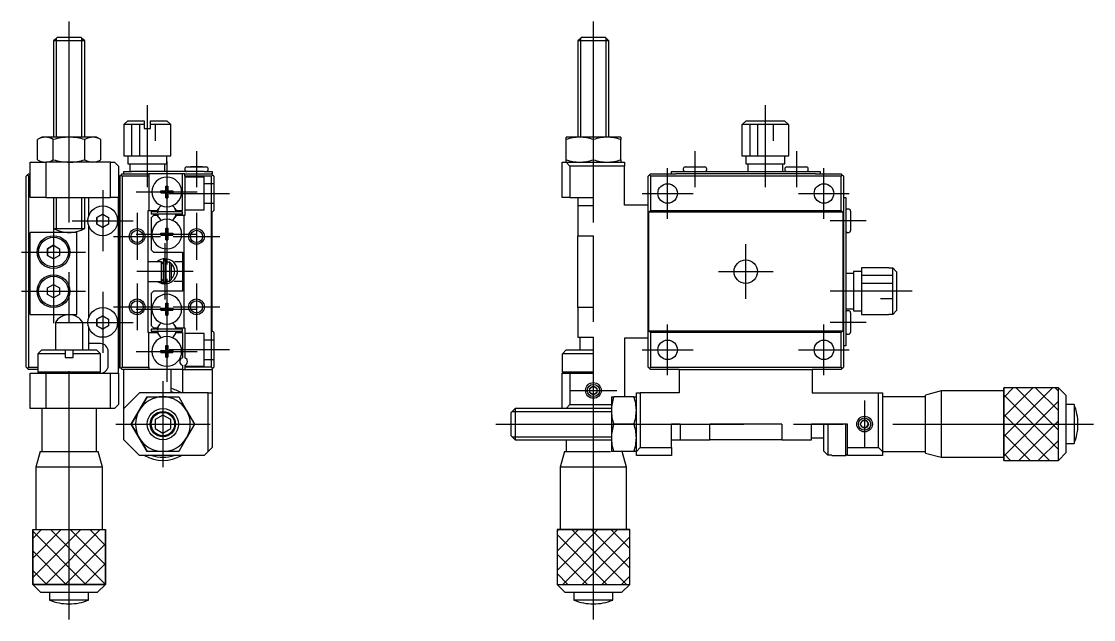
# Model space of a CAD drawing. Extents: x -134 to 192, y -83 to 116.
# Drawn here: x 55.3 to 192.5, y -25 to 51.5 of the extents above; entities that cross this region are included whole.
import ezdxf

# ---------------------------------------------------------------- set-up
doc = ezdxf.new("R2010")
doc.units = 0
doc.linetypes.add('CENTER', pattern=[50.8, 31.75, -6.35, 6.35, -6.35])
doc.linetypes.add('DASHED', pattern=[19.05, 12.7, -6.35])
doc.layers.get('0').update_dxf_attribs({"linetype": 'CONTINUOUS'})
doc.layers.add('CENTER', color=1, linetype='CONTINUOUS')

msp = doc.modelspace()

# ---------------------------------------------------------------- linework, layer by layer
at = {"color": 7, "linetype": 'CONTINUOUS'}
for p, q in [((59.923068, 49.5), (59.673068, 49.25)), ((59.923068, 49.5), (62.923068, 49.5)), ((63.173068, 49.25), (62.923068, 49.5)), ((127, 49.5), (126.75, 49.25)), ((127, 49.5), (130, 49.5)), ((127, 49.5), (128.5, 49.5)), ((130.25, 49.25), (130, 49.5)), ((59.673068, 49.25), (59.423068, 49)), ((59.423068, 49), (59.423068, 36.7)), ((63.423068, 49), (59.423068, 49)), ((63.423068, 49), (63.173068, 49.25)), ((63.423068, 36.7), (63.423068, 49)), ((126.75, 49.25), (126.5, 49)), ((126.5, 49), (126.5, 36.7)), ((130.5, 49), (126.5, 49)), ((130.5, 49), (130.25, 49.25)), ((130.5, 36.7), (130.5, 49)), ((68.923068, 38.8), (68.423068, 38.3)), ((68.923068, 38.8), (71.023068, 38.8)), ((71.023068, 38.8), (71.023068, 38.3)), ((71.823068, 38.8), (73.923068, 38.8)), ((71.823068, 38.3), (71.823068, 38.8)), ((74.423068, 38.3), (73.923068, 38.8)), ((147.526787, 38.3), (148.032208, 38.8)), ((148.032208, 38.8), (152.967793, 38.8)), ((152.967793, 38.8), (153.473214, 38.3)), ((71.023068, 38.3), (68.423068, 38.3)), ((68.423068, 38.3), (68.423068, 34.3)), ((69.423068, 38.3), (69.423068, 34.3)), ((70.423068, 38.3), (70.423068, 34.3)), ((71.023068, 38.3), (71.023068, 37.8)), ((71.023068, 37.8), (71.823068, 37.8)), ((71.423068, 37.8), (71.423068, 35.25)), ((74.423068, 38.3), (71.823068, 38.3)), ((71.823068, 37.8), (71.823068, 38.3)), ((72.423068, 38.3), (72.423068, 36.25)), ((74.423068, 34.3), (74.423068, 38.3)), ((147.5, 37.8), (147.5, 34.3)), ((147.5, 37.8), (147.526787, 37.8)), ((153.473214, 38.3), (147.526787, 38.3)), ((147.526787, 37.8), (147.526787, 38.3)), ((148.5, 38.3), (148.5, 34.3)), ((149.5, 38.3), (149.5, 34.3)), ((150.5, 38.25), (150.5, 35.25)), ((151.5, 38.3), (151.5, 36.25)), ((153.473214, 38.3), (153.473214, 37.8)), ((153.473214, 37.8), (153.5, 37.8)), ((153.5, 34.3), (153.5, 37.8)), ((57.923068, 36.7), (57.381616, 36.387393)), ((57.381616, 33.812607), (57.381616, 36.387393)), ((58.391979, 36.7), (57.923068, 36.7)), ((61.423068, 36.7), (58.391979, 36.7)), ((59.402342, 33.812607), (59.402342, 36.387393)), ((64.454157, 36.7), (61.423068, 36.7)), ((63.443794, 33.812607), (63.443794, 36.387393)), ((64.923068, 36.7), (64.454157, 36.7)), ((65.46452, 36.387393), (64.923068, 36.7)), ((65.46452, 33.812607), (65.46452, 36.387393)), ((126.75, 36.7), (125, 36.7)), ((125, 36.387393), (125, 36.7)), ((126.5, 36.7), (125, 36.7)), ((125, 33.812607), (125, 36.387393)), ((130.25, 36.7), (126.75, 36.7)), ((128.5, 33.812607), (128.5, 36.387393)), ((132, 36.7), (130.25, 36.7)), ((132, 36.7), (130.5, 36.7)), ((132, 36.7), (132, 36.387393)), ((132, 33.812607), (132, 36.387393)), ((68.423068, 34.3), (71.423068, 34.3)), ((68.923068, 34.3), (68.923068, 33.3)), ((71.423068, 34.3), (74.423068, 34.3)), ((73.923068, 33.3), (73.923068, 34.3)), ((147.5, 34.3), (153.5, 34.3)), ((148, 34.3), (148, 33.3)), ((153, 33.3), (153, 34.3)), ((56.423068, 29), (56.423068, 33.5)), ((56.423068, 33.5), (58.423068, 33.5)), ((57.381616, 33.812607), (57.923068, 33.5)), ((58.391979, 33.5), (58.443414, 33.500873)), ((58.423068, 33.5), (58.423068, 29)), ((66.723068, 33.5), (58.423068, 33.5)), ((64.923068, 33.5), (65.46452, 33.812607)), ((66.723068, 29), (66.723068, 33.5)), ((66.723068, 33.5), (67.223068, 33.5)), ((67.723068, 33), (67.223068, 33.5)), ((67.723068, 33), (67.723068, 29)), ((68.923068, 33.3), (71.423068, 33.3)), ((69.173068, 33.3), (69.173068, 32.3)), ((71.423068, 33.3), (73.923068, 33.3)), ((73.673068, 32.3), (73.673068, 33.3)), ((124.5, 29), (124.5, 33.5)), ((124.5, 33.5), (125, 33.5)), ((125, 33.5), (125, 33.812607)), ((125, 33.5), (132.5, 33.5)), ((125.5, 33), (125, 33.5)), ((125.5, 33), (125.5, 29)), ((132.5, 33), (125.5, 33)), ((132, 33.812607), (132, 33.5)), ((132.5, 33.5), (132.5, 33)), ((132.5, 28), (132.5, 33)), ((148, 33.3), (153, 33.3)), ((148.25, 33.3), (148.25, 32.3)), ((152.75, 32.3), (152.75, 33.3)), ((55.923068, 31.7), (56.073068, 31.85)), ((55.923068, 7.3), (55.923068, 31.7)), ((56.073068, 31.85), (56.223068, 32)), ((56.223068, 31.7), (56.073068, 31.85)), ((56.223068, 32), (56.423068, 32)), ((56.223068, 31.7), (56.223068, 7.3)), ((56.423068, 31.7), (56.223068, 31.7)), ((67.723068, 31.9), (67.773068, 31.85)), ((67.773068, 31.85), (67.723068, 31.8)), ((67.773068, 31.85), (67.923068, 31.7)), ((67.923068, 31.7), (68.073068, 31.85)), ((67.923068, 7.3), (67.923068, 31.7)), ((67.923068, 31.7), (67.923068, 7.3)), ((68.073068, 31.85), (68.223068, 32)), ((68.223068, 31.7), (68.073068, 31.85)), ((68.223068, 32), (71.623068, 32)), ((68.223068, 31.7), (68.223068, 7.3)), ((71.623068, 31.7), (68.223068, 31.7)), ((68.423068, 32.3), (69.423068, 32.3)), ((68.423068, 32), (68.423068, 32.3)), ((76.923068, 32.3), (69.423068, 32.3)), ((75.923068, 32), (71.623068, 32)), ((71.623068, 32), (71.623068, 31.7)), ((71.623068, 31.7), (71.623068, 27.3)), ((75.923068, 27.3), (75.923068, 32)), ((76.223068, 32), (75.923068, 32)), ((76.223068, 32.65), (76.223068, 32.55)), ((76.223068, 32), (79.623068, 32)), ((76.223068, 31.7), (76.223068, 32)), ((76.223068, 31.7), (76.223068, 26.7)), ((79.623068, 31.7), (76.223068, 31.7)), ((76.473068, 32.9), (78.973068, 32.9)), ((76.473068, 32.9), (77.598068, 32.9)), ((78.523068, 32.3), (76.923068, 32.3)), ((77.598068, 32.9), (76.973068, 32.9)), ((76.973068, 32.9), (77.598068, 32.9)), ((77.848068, 32.9), (77.598068, 32.9)), ((77.598068, 32.9), (77.848068, 32.9)), ((77.598068, 32.9), (77.848068, 32.9)), ((77.848068, 32.9), (78.973068, 32.9)), ((77.848068, 32.9), (78.473068, 32.9)), ((78.473068, 32.9), (77.848068, 32.9)), ((78.723068, 32.3), (78.523068, 32.3)), ((78.723068, 32.3), (79.723068, 32.3)), ((79.223068, 32.55), (79.223068, 32.65)), ((79.623068, 32), (79.773068, 31.85)), ((79.723068, 32), (79.623068, 32)), ((79.773068, 31.85), (79.623068, 31.7)), ((79.623068, 7.3), (79.623068, 31.7)), ((79.723068, 32.3), (79.723068, 32)), ((79.923068, 31.7), (79.773068, 31.85)), ((79.923068, 31.7), (79.923068, 27.3)), ((135.65, 31.85), (135.5, 31.7)), ((135.5, 7.3), (135.5, 31.7)), ((135.8, 32), (135.65, 31.85)), ((135.8, 31.7), (135.65, 31.85)), ((135.8, 32), (139.064111, 32)), ((160.2, 31.7), (135.8, 31.7)), ((135.8, 31.7), (135.8, 27.3)), ((138.5, 32.3), (139.5, 32.3)), ((138.5, 32), (138.5, 32.3)), ((139.5, 32), (139.064111, 32)), ((139.5, 32.3), (140.7, 32.3)), ((156.5, 32), (139.5, 32)), ((140, 32.65), (140, 32.55)), ((140.25, 32.9), (142.75, 32.9)), ((140.7, 32.3), (142.3, 32.3)), ((142.3, 32.3), (153.7, 32.3)), ((143, 32.55), (143, 32.65)), ((153, 32.65), (153, 32.55)), ((153.25, 32.9), (155.75, 32.9)), ((153.7, 32.3), (155.3, 32.3)), ((155.3, 32.3), (156.5, 32.3)), ((156, 32.55), (156, 32.65)), ((156.5, 32.3), (157.5, 32.3)), ((156.93589, 32), (156.5, 32)), ((156.93589, 32), (160.2, 32)), ((157.5, 32.3), (157.5, 32)), ((160.35, 31.85), (160.2, 32)), ((160.35, 31.85), (160.2, 31.7)), ((160.2, 27.3), (160.2, 31.7)), ((160.5, 31.7), (160.35, 31.85)), ((160.5, 31.7), (160.5, 7.3)), ((73.798068, 30.45), (73.798068, 29.825)), ((73.798068, 29.825), (73.798068, 30.45)), ((73.798068, 30.45), (74.048068, 30.45)), ((74.048068, 30.45), (74.048068, 29.825)), ((58.423068, 29), (56.423068, 29)), ((58.423068, 29), (66.723068, 29)), ((59.423068, 29), (59.423068, 25.035898)), ((63.423068, 25.035898), (63.423068, 29)), ((63.923068, 29), (63.923068, 26.608276)), ((67.723068, 29), (66.723068, 29)), ((67.723068, 6.5), (67.723068, 29)), ((73.173068, 29.825), (73.173068, 29.575)), ((73.173068, 29.575), (73.173068, 29.825)), ((73.173068, 29.825), (73.798068, 29.825)), ((73.173068, 29.575), (73.798068, 29.575)), ((73.798068, 29.575), (73.173068, 29.575)), ((73.798068, 29.575), (73.798068, 28.95)), ((73.798068, 28.95), (73.798068, 29.575)), ((73.798068, 28.95), (74.048068, 28.95)), ((74.048068, 28.95), (73.798068, 28.95)), ((74.048068, 29.825), (74.673068, 29.825)), ((74.048068, 29.575), (74.673068, 29.575)), ((74.048068, 29.575), (74.048068, 28.95)), ((74.673068, 29.575), (74.048068, 29.575)), ((74.673068, 29.825), (74.673068, 29.575)), ((125.5, 29), (124.5, 29)), ((125.5, 29), (128.5, 29)), ((126.5, 29), (126.5, 27.9)), ((128.5, 27.9), (128.5, 29)), ((160.5, 29), (160.8, 29)), ((160.8, 29), (160.8, 28)), ((72.721602, 27.3), (72.892064, 27.59525)), ((74.954071, 27.59525), (75.124534, 27.3)), ((128.5, 27.9), (126.5, 27.9)), ((126.5, 27.9), (126.5, 26)), ((135.5, 28), (132.5, 28)), ((160.8, 28), (160.8, 26.8)), ((161.15, 27.5), (161.05, 27.5)), ((65.723068, 26.866025), (64.973068, 26.433013)), ((64.973068, 26.433013), (65.723068, 26.866025)), ((64.973068, 26.433013), (64.973068, 25.566987)), ((64.973068, 25.566987), (64.973068, 26.433013)), ((65.723068, 26.866025), (66.473068, 26.433013)), ((66.473068, 26.433013), (66.473068, 25.566987)), ((71.523068, 20.3), (71.523068, 27.3)), ((71.523068, 27.3), (71.623068, 27.3)), ((71.623068, 27.3), (72.721602, 27.3)), ((75.923068, 27.15), (71.923068, 27.15)), ((72.742055, 27.15), (71.923068, 27.15)), ((71.923068, 27.15), (71.923068, 26.85)), ((75.923068, 26.85), (71.923068, 26.85)), ((72.223068, 26.7), (71.923068, 26.4)), ((71.923068, 26.4), (71.923068, 22.3)), ((72.721602, 26.7), (72.223068, 26.7)), ((75.173068, 27.15), (72.673068, 27.15)), ((72.892064, 26.40475), (72.721602, 26.7)), ((75.124534, 26.7), (74.954071, 26.40475)), ((75.923068, 27.15), (75.10408, 27.15)), ((75.173068, 27.15), (75.10408, 27.15)), ((75.173068, 27.15), (75.10408, 27.15)), ((75.173068, 27.15), (75.10408, 27.15)), ((75.173068, 27.15), (75.10408, 27.15)), ((75.173068, 27.15), (75.10408, 27.15)), ((75.173068, 27.15), (75.10408, 27.15)), ((75.173068, 27.15), (75.10408, 27.15)), ((75.173068, 27.15), (75.10408, 27.15)), ((75.173068, 27.15), (75.10408, 27.15)), ((75.173068, 27.15), (75.10408, 27.15)), ((75.173068, 27.15), (75.10408, 27.15)), ((75.173068, 27.15), (75.10408, 27.15)), ((75.173068, 27.15), (75.10408, 27.15)), ((75.124534, 27.3), (75.923068, 27.3)), ((76.123068, 26.7), (75.124534, 26.7)), ((75.923068, 26.85), (75.923068, 27.15)), ((76.123068, 12.3), (76.123068, 26.7)), ((76.223068, 26.7), (76.123068, 26.7)), ((79.723068, 27.1), (79.923068, 27.3)), ((79.723068, 11.9), (79.723068, 27.1)), ((135.6, 27.1), (135.8, 27.3)), ((135.6, 11.9), (135.6, 27.1)), ((160.4, 27.1), (135.6, 27.1)), ((135.8, 27.3), (160.2, 27.3)), ((160.2, 27.3), (160.4, 27.1)), ((160.4, 27.1), (160.4, 11.9)), ((160.8, 26.8), (160.8, 25.2)), ((161.4, 27.25), (161.4, 24.75)), ((59.423063, 25.035898), (60.246732, 25.035898)), ((59.423063, 25.035898), (59.673731, 25.035898)), ((59.673731, 25.035898), (63.171423, 25.035898)), ((60.246732, 25.035898), (61.423068, 25.035898)), ((61.423068, 25.035898), (62.599403, 25.035898)), ((62.599403, 25.035898), (63.423073, 25.035898)), ((63.171423, 25.035898), (63.423073, 25.035898)), ((63.923068, 25.391724), (63.923068, 13.608276)), ((64.973068, 25.566987), (65.723068, 25.133975)), ((65.723068, 25.133975), (64.973068, 25.566987)), ((66.473068, 25.566987), (65.723068, 25.133975)), ((73.798068, 25.05), (73.798068, 24.425)), ((73.798068, 24.425), (73.798068, 25.05)), ((73.798068, 25.05), (74.048068, 25.05)), ((74.048068, 25.05), (74.048068, 24.425)), ((126.5, 26), (126.5, 24.1)), ((160.8, 25.2), (160.8, 13.8)), ((56.423068, 14), (56.423068, 24.5)), ((62.423068, 24.5), (56.423068, 24.5)), ((62.423068, 14), (62.423068, 24.5)), ((73.173068, 24.425), (73.173068, 24.175)), ((73.173068, 24.175), (73.173068, 24.425)), ((73.173068, 24.425), (73.798068, 24.425)), ((73.173068, 24.175), (73.798068, 24.175)), ((73.798068, 24.175), (73.173068, 24.175)), ((73.798068, 24.175), (73.798068, 23.55)), ((73.798068, 23.55), (73.798068, 24.175)), ((73.798068, 23.55), (74.048068, 23.55)), ((74.048068, 23.55), (73.798068, 23.55)), ((74.048068, 24.425), (74.673068, 24.425)), ((74.048068, 24.175), (74.048068, 23.55)), ((74.048068, 24.175), (74.673068, 24.175)), ((74.673068, 24.175), (74.048068, 24.175)), ((74.673068, 24.425), (74.673068, 24.175)), ((126.5, 14.9), (126.5, 24.1)), ((126.5, 24.1), (128.5, 24.1)), ((128.5, 14.9), (128.5, 24.1)), ((161.05, 24.5), (161.15, 24.5)), ((59.423068, 22.866025), (58.673068, 22.433013)), ((58.673068, 22.433013), (59.423068, 22.866025)), ((58.673068, 22.433013), (58.673068, 21.566987)), ((58.673068, 21.566987), (58.673068, 22.433013)), ((59.423068, 22.866025), (60.173068, 22.433013)), ((60.173068, 22.433013), (60.173068, 21.566987)), ((71.923068, 22.3), (72.223068, 22)), ((72.223068, 22), (75.923068, 22)), ((75.923068, 22), (75.923068, 17)), ((58.673068, 21.566987), (59.423068, 21.133975)), ((59.423068, 21.133975), (58.673068, 21.566987)), ((60.173068, 21.566987), (59.423068, 21.133975)), ((73.223068, 20.75), (71.523068, 20.75)), ((73.223068, 18.25), (73.223068, 20.75)), ((73.461098, 20.51197), (73.223068, 20.75)), ((73.318487, 20.654702), (73.465124, 20.720414)), ((73.333921, 20.639155), (73.463689, 20.653078)), ((73.529105, 21.096667), (73.48106, 21.005077)), ((73.622435, 21.146371), (73.529105, 21.096667)), ((73.727241, 21.133505), (73.622435, 21.146371)), ((73.805522, 21.063267), (73.727241, 21.133505)), ((73.833463, 20.964111), (73.805522, 21.063267)), ((73.823068, 20.75), (73.815939, 20.742871)), ((73.823068, 19.5), (73.823068, 20.75)), ((74.023068, 20.75), (73.823068, 20.75)), ((73.824687, 18.15949), (73.824687, 20.939144)), ((73.839333, 20.860433), (73.833463, 20.964111)), ((73.842902, 20.750163), (73.839333, 20.860433)), ((73.841768, 20.79014), (74.021434, 20.753962)), ((73.95936, 20.750129), (73.939626, 20.773821)), ((74.021434, 20.753962), (74.175421, 20.700234)), ((74.023068, 20.7), (74.023068, 20.75)), ((74.323068, 20.7), (74.023068, 20.7)), ((74.095168, 20.7), (74.102794, 20.712779)), ((74.102794, 20.712779), (74.10896, 20.726138)), ((74.145739, 20.700271), (74.145444, 20.712555)), ((74.159783, 20.706715), (74.153068, 20.7)), ((74.323068, 18.3), (74.323068, 20.7)), ((74.523068, 20.489949), (74.323068, 20.7)), ((75.923068, 20.77), (74.937854, 20.77)), ((71.523068, 18.7), (71.523068, 20.3)), ((73.823068, 18.25), (73.823068, 19.5)), ((74.523068, 18.51005), (74.523068, 20.489949)), ((161.8, 19.25), (160.8, 19.25)), ((161.8, 19.5), (161.8, 14.5)), ((162.8, 19.5), (161.8, 19.5)), ((162.8, 20), (162.8, 14)), ((166.3, 20), (162.8, 20)), ((166.3, 20), (166.3, 19.973214)), ((166.3, 19.973214), (166.8, 19.973214)), ((166.8, 14.026786), (166.8, 19.973214)), ((166.8, 19.973214), (167.3, 19.467792)), ((167.3, 19.467792), (167.3, 14.532207)), ((58.673068, 17.433013), (59.423068, 17.866025)), ((59.423068, 17.866025), (60.173068, 17.433013)), ((71.523068, 11.7), (71.523068, 18.7)), ((71.523068, 18.25), (73.223068, 18.25)), ((72.819284, 18.205063), (72.830589, 18.249959)), ((72.821926, 18.20227), (72.822103, 18.203946)), ((72.821943, 18.200887), (72.821926, 18.20227)), ((72.822152, 18.1998), (72.821943, 18.200887)), ((72.822103, 18.203946), (72.822473, 18.205912)), ((72.822555, 18.199012), (72.822152, 18.1998)), ((72.822473, 18.205912), (72.823035, 18.208164)), ((72.82315, 18.198523), (72.822555, 18.199012)), ((72.822991, 18.198612), (72.850112, 18.182256)), ((72.823035, 18.208164), (72.824117, 18.211712)), ((72.823936, 18.198335), (72.82315, 18.198523)), ((72.824117, 18.211712), (72.825555, 18.215776)), ((72.825555, 18.215776), (72.827344, 18.220341)), ((72.827344, 18.220341), (72.829475, 18.225389)), ((72.829475, 18.225389), (72.831943, 18.230901)), ((72.831943, 18.230901), (72.834736, 18.236856)), ((72.834736, 18.236856), (72.837844, 18.24323)), ((72.837844, 18.24323), (72.841255, 18.25)), ((72.850112, 18.182256), (72.879539, 18.166402)), ((72.879539, 18.166402), (72.909713, 18.152038)), ((72.909713, 18.152038), (72.940558, 18.139199)), ((72.940558, 18.139199), (72.971997, 18.127917)), ((72.971997, 18.127917), (73.003953, 18.118219)), ((73.003953, 18.118219), (73.036347, 18.110129)), ((73.036347, 18.110129), (73.069099, 18.103666)), ((73.069099, 18.103666), (73.102129, 18.098845)), ((73.102129, 18.098845), (73.135356, 18.095678)), ((73.135356, 18.095678), (73.168698, 18.094173)), ((73.168698, 18.094173), (73.202073, 18.094333)), ((73.202073, 18.094333), (73.235399, 18.096159)), ((73.223068, 18.25), (73.462796, 18.489728)), ((73.235399, 18.096159), (73.268595, 18.099644)), ((73.268595, 18.099644), (73.301578, 18.104781)), ((73.301578, 18.104781), (73.334268, 18.111558)), ((73.334268, 18.111558), (73.366585, 18.119957)), ((73.366585, 18.119957), (73.398449, 18.129959)), ((73.398449, 18.129959), (73.429782, 18.141538)), ((73.429782, 18.141538), (73.460506, 18.154668)), ((73.460506, 18.154668), (73.47355, 18.160801)), ((73.487628, 18.069448), (73.546508, 17.986439)), ((73.546508, 17.986439), (73.643313, 17.949671)), ((73.643313, 17.949671), (73.742489, 17.973003)), ((73.742489, 17.973003), (73.811657, 18.046555)), ((73.811657, 18.046555), (73.836033, 18.169752)), ((73.819229, 18.253839), (73.823068, 18.25)), ((73.823068, 18.25), (74.023068, 18.25)), ((73.836033, 18.169752), (73.839779, 18.249765)), ((74.023068, 18.3), (74.323068, 18.3)), ((74.023068, 18.25), (74.023068, 18.3)), ((74.323068, 18.3), (74.523068, 18.51005)), ((74.868834, 18.27), (75.923068, 18.27)), ((166.8, 19), (162.8, 19)), ((166.8, 18), (162.8, 18)), ((58.673068, 16.566987), (58.673068, 17.433013)), ((59.423068, 16.133975), (58.673068, 16.566987)), ((60.173068, 16.566987), (59.423068, 16.133975)), ((60.173068, 17.433013), (60.173068, 16.566987)), ((72.223068, 17), (71.923068, 16.7)), ((71.923068, 16.7), (71.923068, 12.6)), ((75.923068, 17), (72.223068, 17)), ((166.8, 17), (164.25, 17)), ((73.798068, 15.45), (73.798068, 14.825)), ((73.798068, 14.825), (73.798068, 15.45)), ((73.798068, 15.45), (74.048068, 15.45)), ((74.048068, 15.45), (74.048068, 14.825)), ((166.8, 16), (165.25, 16)), ((56.423068, 14), (62.423068, 14)), ((65.723068, 13.866025), (64.973068, 13.433013)), ((64.973068, 13.433013), (65.723068, 13.866025)), ((65.723068, 13.866025), (66.473068, 13.433013)), ((73.173068, 14.825), (73.173068, 14.575)), ((73.173068, 14.575), (73.173068, 14.825)), ((73.173068, 14.825), (73.798068, 14.825)), ((73.173068, 14.575), (73.798068, 14.575)), ((73.798068, 14.575), (73.173068, 14.575)), ((73.798068, 14.575), (73.798068, 13.95)), ((73.798068, 13.95), (73.798068, 14.575)), ((73.798068, 13.95), (74.048068, 13.95)), ((74.048068, 13.95), (73.798068, 13.95)), ((74.048068, 14.825), (74.673068, 14.825)), ((74.048068, 14.575), (74.673068, 14.575)), ((74.048068, 14.575), (74.048068, 13.95)), ((74.673068, 14.575), (74.048068, 14.575)), ((74.673068, 14.825), (74.673068, 14.575)), ((128.5, 14.9), (126.5, 14.9)), ((126.5, 14.9), (126.5, 13)), ((160.8, 14.75), (161.8, 14.75)), ((160.8, 13.8), (160.8, 12.2)), ((161.15, 14.5), (161.05, 14.5)), ((161.4, 14.25), (161.4, 11.75)), ((161.8, 14.5), (162.8, 14.5)), ((162.8, 14), (166.3, 14)), ((166.3, 14.026786), (166.3, 14)), ((166.8, 14.026786), (166.3, 14.026786)), ((167.3, 14.532207), (166.8, 14.026786)), ((59.673068, 13), (63.173068, 13)), ((59.673068, 13), (59.673068, 9.5)), ((63.173068, 9.5), (63.173068, 13)), ((63.923068, 12.391724), (63.923068, 10.3)), ((64.973068, 13.433013), (64.973068, 12.566987)), ((64.973068, 12.566987), (64.973068, 13.433013)), ((64.973068, 12.566987), (65.723068, 12.133975)), ((65.723068, 12.133975), (64.973068, 12.566987)), ((66.473068, 12.566987), (65.723068, 12.133975)), ((66.473068, 13.433013), (66.473068, 12.566987)), ((71.923068, 12.6), (72.223068, 12.3)), ((72.721602, 12.3), (72.892064, 12.59525)), ((74.954071, 12.59525), (75.124534, 12.3)), ((126.5, 13), (126.5, 11.1)), ((71.623068, 11.7), (71.523068, 11.7)), ((71.623068, 7.3), (71.623068, 11.7)), ((71.623068, 11.7), (72.721602, 11.7)), ((75.923068, 12.15), (71.923068, 12.15)), ((72.742055, 12.15), (71.923068, 12.15)), ((71.923068, 12.15), (71.923068, 11.85)), ((75.923068, 11.85), (71.923068, 11.85)), ((72.223068, 12.3), (72.721602, 12.3)), ((72.742055, 12.15), (72.673068, 12.15)), ((72.742055, 12.15), (72.673068, 12.15)), ((72.742055, 12.15), (72.673068, 12.15)), ((72.742055, 12.15), (72.673068, 12.15)), ((75.173068, 12.15), (72.673068, 12.15)), ((72.742055, 12.15), (72.673068, 12.15)), ((72.742055, 12.15), (72.673068, 12.15)), ((72.742055, 12.15), (72.673068, 12.15)), ((72.742055, 12.15), (72.673068, 12.15)), ((72.721602, 11.7), (72.892064, 11.40475)), ((74.954071, 11.40475), (75.124534, 11.7)), ((75.923068, 12.15), (75.10408, 12.15)), ((75.173068, 12.15), (75.10408, 12.15)), ((75.173068, 12.15), (75.10408, 12.15)), ((75.173068, 12.15), (75.10408, 12.15)), ((75.173068, 12.15), (75.10408, 12.15)), ((75.173068, 12.15), (75.10408, 12.15)), ((75.173068, 12.15), (75.10408, 12.15)), ((75.173068, 12.15), (75.10408, 12.15)), ((75.173068, 12.15), (75.10408, 12.15)), ((75.173068, 12.15), (75.10408, 12.15)), ((75.173068, 12.15), (75.10408, 12.15)), ((75.173068, 12.15), (75.10408, 12.15)), ((75.173068, 12.15), (75.10408, 12.15)), ((75.173068, 12.15), (75.10408, 12.15)), ((75.124534, 12.3), (76.223068, 12.3)), ((75.124534, 11.7), (75.923068, 11.7)), ((75.923068, 11.85), (75.923068, 12.15)), ((75.923068, 11.7), (75.923068, 8.47697)), ((76.223068, 12.3), (76.223068, 8.47697)), ((79.923068, 11.7), (79.723068, 11.9)), ((79.923068, 11.7), (79.923068, 7.3)), ((126.5, 11.1), (128.5, 11.1)), ((126.75, 11.1), (126.75, 9.5)), ((128.5, 6.5), (128.5, 11.1)), ((135.5, 11), (132.5, 11)), ((132.5, 11), (132.5, 3.5)), ((160.4, 11.9), (135.6, 11.9)), ((135.8, 11.7), (135.6, 11.9)), ((160.2, 11.7), (135.8, 11.7)), ((135.8, 11.7), (135.8, 7.3)), ((160.4, 11.9), (160.2, 11.7)), ((160.2, 7.3), (160.2, 11.7)), ((160.8, 12.2), (160.8, 11)), ((160.8, 11), (160.8, 10)), ((161.05, 11.5), (161.15, 11.5)), ((63.923068, 10.3), (63.923068, 9.5)), ((65.423068, 10.3), (63.923068, 10.3)), ((73.798068, 10.05), (73.798068, 9.425)), ((73.798068, 9.425), (73.798068, 10.05)), ((73.798068, 10.05), (74.048068, 10.05)), ((74.048068, 10.05), (74.048068, 9.425)), ((160.8, 10), (160.5, 10)), ((57.923068, 9.5), (57.423068, 9)), ((57.423068, 9), (57.423068, 6.7)), ((60.923068, 9), (57.423068, 9)), ((57.923068, 9.5), (60.923068, 9.5)), ((60.923068, 9.5), (60.923068, 9)), ((60.923068, 9), (60.923068, 8.5)), ((60.923068, 8.5), (61.923068, 8.5)), ((60.953764, 9.5), (61.892371, 9.5)), ((61.923068, 9.5), (64.923068, 9.5)), ((61.923068, 9), (61.923068, 9.5)), ((61.923068, 8.5), (61.923068, 9)), ((65.423068, 9), (61.923068, 9)), ((65.423068, 9), (64.923068, 9.5)), ((65.423068, 6.7), (65.423068, 9)), ((66.423068, 7.5), (66.423068, 9.3)), ((73.173068, 9.425), (73.173068, 9.175)), ((73.173068, 9.175), (73.173068, 9.425)), ((73.173068, 9.425), (73.798068, 9.425)), ((73.173068, 9.175), (73.798068, 9.175)), ((73.798068, 9.175), (73.173068, 9.175)), ((73.798068, 9.175), (73.798068, 8.55)), ((73.798068, 8.55), (73.798068, 9.175)), ((73.798068, 8.55), (74.048068, 8.55)), ((74.048068, 8.55), (73.798068, 8.55)), ((74.048068, 9.425), (74.673068, 9.425)), ((74.048068, 9.175), (74.673068, 9.175)), ((74.048068, 9.175), (74.048068, 8.55)), ((74.673068, 9.175), (74.048068, 9.175)), ((74.673068, 9.425), (74.673068, 9.175)), ((124.5, 8.5), (124.5, 6.7)), ((124.5, 8.5), (124.531374, 8.5)), ((124.531374, 9), (125.035899, 9.5)), ((124.531374, 8.5), (124.531374, 9)), ((128.5, 9), (124.531374, 9)), ((125.035899, 9.5), (128.5, 9.5)), ((56.073068, 7.15), (55.923068, 7.3)), ((56.073068, 7.15), (56.223068, 7.3)), ((56.223068, 7), (56.073068, 7.15)), ((56.223068, 7.3), (57.423068, 7.3)), ((57.423068, 7), (56.223068, 7)), ((67.723068, 7.2), (67.773068, 7.15)), ((67.773068, 7.15), (67.723068, 7.1)), ((67.923068, 7.3), (67.773068, 7.15)), ((67.923068, 7.3), (68.073068, 7.15)), ((68.073068, 7.15), (68.223068, 7.3)), ((68.223068, 7), (68.073068, 7.15)), ((68.223068, 7.3), (71.623068, 7.3)), ((71.623068, 7), (68.223068, 7)), ((68.423068, 2), (68.423068, 7)), ((71.623068, 7.3), (71.623068, 7)), ((75.923068, 7), (71.623068, 7)), ((74.423068, 7), (74.423068, 4)), ((75.923068, 7.52303), (75.923068, 7)), ((75.923068, 7), (75.923068, 4)), ((75.923068, 7), (76.223068, 7)), ((76.223068, 7.52303), (76.223068, 7.3)), ((79.623068, 7.3), (76.223068, 7.3)), ((76.223068, 7.3), (76.223068, 7)), ((76.223068, 7), (79.673068, 7)), ((79.623068, 7.3), (79.773068, 7.15)), ((79.773068, 7.15), (79.623068, 7)), ((79.623068, 7), (79.723068, 7)), ((79.723068, 7), (79.723068, 4)), ((79.773068, 7.15), (79.923068, 7.3)), ((135.5, 7.3), (135.65, 7.15)), ((135.65, 7.15), (135.8, 7.3)), ((135.65, 7.15), (135.8, 7)), ((135.8, 7.3), (160.2, 7.3)), ((139.5, 7), (135.8, 7)), ((139.5, 7), (156.5, 7)), ((139.5, 7), (139.5, 4)), ((160.2, 7), (156.5, 7)), ((156.5, 7), (156.5, 4)), ((160.2, 7.3), (160.35, 7.15)), ((160.2, 7), (160.35, 7.15)), ((160.35, 7.15), (160.5, 7.3)), ((56.423068, 2), (56.423068, 6.5)), ((56.423068, 6.5), (58.423068, 6.5)), ((57.423068, 6.7), (65.423068, 6.7)), ((57.423068, 6.7), (57.623068, 6.5)), ((58.423068, 6.5), (66.723068, 6.5)), ((58.423068, 6.5), (58.423068, 2)), ((65.223068, 6.5), (65.423068, 6.7)), ((66.723068, 2), (66.723068, 6.5)), ((66.723068, 6.5), (67.723068, 6.5)), ((67.723068, 6.5), (67.723068, 2.5)), ((124.5, 6.7), (128.5, 6.7)), ((124.5, 6.7), (124.7, 6.5)), ((124.5, 2), (124.5, 6.5)), ((124.5, 6.5), (125.5, 6.5)), ((125.5, 6.5), (128.5, 6.5)), ((125.5, 6.5), (125.5, 2.5)), ((128.05, 4.132066), (128.050001, 4.467936)), ((128.05, 4.082056), (128.05, 4.132066)), ((128.050001, 4.559808), (128.086255, 4.580739)), ((128.050001, 4.517946), (128.050001, 4.559808)), ((128.050001, 4.467936), (128.050001, 4.517946)), ((128.086255, 4.580739), (128.463747, 4.798684)), ((128.463747, 4.798684), (128.500001, 4.819615)), ((128.500001, 4.819615), (128.536255, 4.798684)), ((128.536255, 4.798684), (128.913747, 4.580738)), ((128.913747, 4.580738), (128.950001, 4.559807)), ((128.950001, 4.467934), (128.95, 4.132064)), ((128.95, 4.132064), (128.95, 4.082054)), ((128.950001, 4.559807), (128.950001, 4.517944)), ((128.950001, 4.517944), (128.950001, 4.467934)), ((173, 4.25), (171, 3.7)), ((173, 4.25), (173, -4.25)), ((181, 4.25), (173, 4.25)), ((188, 4.65), (181, 4.65)), ((181, -4.65), (181, 4.65)), ((181, 4.25), (181, 4.65)), ((181, 3.417569), (182.232431, 4.65)), ((181, 0.917569), (184.732431, 4.65)), ((181, -1.582431), (187.232431, 4.65)), ((188, 4.65), (181, 4.65)), ((181, 4.65), (181, 2.125)), ((181, -4.25), (181, 4.25)), ((181, 0), (181, 4.25)), ((182.582376, 4.65), (188, -0.767625)), ((185.082376, 4.65), (188, 1.732375)), ((187.582376, 4.65), (188, 4.232375)), ((188, -4.65), (188, 4.65)), ((189, 3.65), (188, 4.65)), ((188, -4.65), (188, 4.65)), ((70.423068, 4), (68.423068, 2)), ((70.391979, 1.75), (71.402342, 3.5)), ((71.402342, 3.5), (70.391979, 1.75)), ((79.223068, 4), (70.423068, 4)), ((71.402342, 3.5), (73.423068, 3.5)), ((73.423068, 3.5), (75.443794, 3.5)), ((75.443794, 3.5), (76.454157, 1.75)), ((79.223068, -3.5), (79.223068, 4)), ((79.223068, 4), (79.723068, 4)), ((79.723068, 4), (79.723068, -3)), ((128.05, 4.040193), (128.05, 4.082056)), ((128.05, 4.040193), (128.5, 3.780385)), ((128.086254, 4.019262), (128.05, 4.040193)), ((128.463746, 3.801316), (128.086254, 4.019262)), ((128.5, 3.780385), (128.463746, 3.801316)), ((128.5, 3.780385), (128.95, 4.040192)), ((128.536254, 3.801316), (128.5, 3.780385)), ((128.913746, 4.01926), (128.536254, 3.801316)), ((128.95, 4.040192), (128.913746, 4.01926)), ((128.95, 4.082054), (128.95, 4.040192)), ((130.8, 3.5), (131.112608, 3.5)), ((130.8, 3.5), (130.8, 1.75)), ((130.8, 3.5), (130.8, 2)), ((133.687393, 3.5), (131.112608, 3.5)), ((133.687393, 3.5), (134, 3.5)), ((134, -3.5), (134, 4)), ((134, 4), (134.5, 4)), ((134.5, 4), (134.5, -3)), ((139.5, 4), (134.5, 4)), ((156.5, 4), (165, 4)), ((165, -3), (165, 4)), ((165, 4), (165.5, 4)), ((165.5, 4), (165.5, -3.5)), ((171, 3.5), (165.5, 3.5)), ((171, -3.7), (171, 3.7)), ((171, 3.5), (171, 3.7)), ((171, -3.5), (171, 3.5)), ((181, 3.732375), (188, -3.267625)), ((181, -4.082431), (188, 2.917569)), ((189, -3.65), (189, 3.65)), ((58.423068, 2), (56.423068, 2)), ((57.923068, 2), (57.923068, -3.5)), ((66.723068, 2), (58.423068, 2)), ((64.923068, -3.5), (64.923068, 2)), ((67.223068, 2), (66.723068, 2)), ((67.223068, 2), (67.723068, 2.5)), ((68.423068, -2), (68.423068, 2)), ((70.391979, 1.75), (69.381616, 0)), ((69.381616, 0), (70.391979, 1.75)), ((76.454157, 1.75), (77.46452, 0)), ((118.25, 1.75), (118, 1.5)), ((118, -1.5), (118, 1.5)), ((118.5, 2), (118.25, 1.75)), ((118.5, 2), (118.5, -2)), ((130.8, 2), (118.5, 2)), ((125, 2), (124.5, 2)), ((125, 2), (125.5, 2.5)), ((130.799981, 2), (125, 2)), ((125.5, 2.5), (130.8, 2.5)), ((130.8, 1.75), (130.8, -1.75)), ((181, 2.125), (181, -4.25)), ((190, 2.5), (189, 2.5)), ((190, 2.5), (190, -2.5)), ((70.391979, -1.75), (69.381616, 0)), ((69.381616, 0), (70.391979, -1.75)), ((73.423068, 1.1547), (72.423068, 0.57735)), ((72.423068, 0.57735), (72.423068, -0.57735)), ((74.423068, 0.57735), (73.423068, 1.1547)), ((74.423068, -0.57735), (74.423068, 0.57735)), ((77.46452, 0), (76.454157, -1.75)), ((133.687393, 0), (131.112608, 0)), ((139.6, 0), (138.5, 0)), ((138.5, -3), (138.5, 0)), ((139.6, 0), (139.6, -2)), ((152.6, 0), (143.4, 0)), ((143.4, -2), (143.4, 0)), ((152.6, 0), (152.6, -2)), ((161, 0), (156.4, 0)), ((156.4, -2), (156.4, 0)), ((158, -3.464102), (158, 0)), ((158.5, 0), (158.5, -3.968627)), ((160.8, -4), (160.8, 0)), ((161, -3), (161, 0)), ((162.680385, 0.000001), (162.701317, 0.036255)), ((162.701317, -0.036254), (162.680385, 0.000001)), ((162.701317, 0.036255), (162.919262, 0.413746)), ((162.919262, 0.413746), (162.940193, 0.45)), ((162.940193, 0.45), (162.982056, 0.45)), ((162.982056, 0.45), (163.032066, 0.45)), ((163.032066, 0.45), (163.367936, 0.45)), ((163.367936, 0.45), (163.417946, 0.45)), ((163.417946, 0.45), (163.459809, 0.45)), ((163.719616, -0.000001), (163.459809, 0.45)), ((163.459809, 0.45), (163.48074, 0.413745)), ((163.48074, 0.413745), (163.698684, 0.036253)), ((163.698684, 0.036253), (163.719616, -0.000001)), ((181, 1.232375), (186.882376, -4.65)), ((181, -4.25), (181, 0)), ((182.932431, -4.65), (188, 0.417569)), ((72.423068, -0.57735), (73.423068, -1.154701)), ((73.423068, -1.154701), (74.423068, -0.57735)), ((162.919261, -0.413746), (162.701317, -0.036254)), ((162.940192, -0.45), (162.919261, -0.413746)), ((162.982055, -0.45), (162.940192, -0.45)), ((163.032065, -0.45), (162.982055, -0.45)), ((163.367935, -0.45), (163.032065, -0.45)), ((163.417945, -0.45), (163.367935, -0.45)), ((163.459808, -0.45), (163.417945, -0.45)), ((163.459808, -0.45), (163.719616, -0.000001)), ((163.480739, -0.413746), (163.459808, -0.45)), ((163.698684, -0.036255), (163.480739, -0.413746)), ((163.719616, -0.000001), (163.698684, -0.036255)), ((181, -1.267625), (184.382376, -4.65)), ((68.423068, -2), (70.423068, -4)), ((70.391979, -1.75), (71.402342, -3.5)), ((71.402342, -3.5), (70.391979, -1.75)), ((76.454157, -1.75), (75.443794, -3.5)), ((118, -1.5), (118.25, -1.75)), ((118.25, -1.75), (118.5, -2)), ((118.5, -2), (130.8, -2)), ((125, -2), (125, -3.5)), ((130.8, -1.75), (130.8, -3.5)), ((130.8, -2), (130.8, -3.5)), ((138.5, -2), (139.6, -2)), ((139.6, -2), (141.5, -2)), ((141.5, -2), (143.4, -2)), ((152.6, -2), (143.4, -2)), ((152.6, -2), (154.5, -2)), ((154.5, -2), (156.4, -2)), ((156.4, -1.75), (158, -1.75)), ((185.432431, -4.65), (188, -2.082431)), ((189, -2.5), (190, -2.5)), ((57.723068, -3.5), (57.173068, -5.5)), ((57.723068, -3.5), (65.123068, -3.5)), ((57.723068, -3.5), (57.923068, -3.5)), ((57.923068, -3.5), (64.923068, -3.5)), ((64.923068, -3.5), (65.123068, -3.5)), ((65.673068, -5.5), (65.123068, -3.5)), ((78.723068, -4), (70.423068, -4)), ((73.423068, -3.5), (71.402342, -3.5)), ((75.443794, -3.5), (73.423068, -3.5)), ((78.723068, -4), (79.223068, -3.5)), ((79.723068, -3), (79.223068, -3.5)), ((124.8, -3.5), (124.25, -5.5)), ((124.8, -3.5), (130.70041, -3.5)), ((124.8, -3.5), (125, -3.5)), ((125, -3.5), (130.700043, -3.5)), ((131.112608, -3.5), (130.8, -3.5)), ((133.687393, -3.5), (131.112608, -3.5)), ((132.75, -5.5), (132.2, -3.5)), ((134, -3.5), (133.687393, -3.5)), ((134.5, -3), (134, -3.5)), ((134, -4), (134, -3.5)), ((138.5, -4), (134, -4)), ((134.5, -3), (138.5, -3)), ((138.5, -3), (138.5, -4)), ((158.5, -3.968627), (158, -3.464102)), ((159, -3.968627), (158.5, -3.968627)), ((159, -4), (159, -3.968627)), ((159, -4), (160.8, -4)), ((160.8, -4), (161, -3.8)), ((161, -3), (165, -3)), ((161, -4), (161, -3)), ((165.5, -4), (161, -4)), ((165.5, -3.5), (165, -3)), ((165.5, -3.5), (171, -3.5)), ((165.5, -3.5), (165.5, -4)), ((171, -3.7), (171, -3.5)), ((171, -3.7), (173, -4.25)), ((181, -3.767625), (181.882376, -4.65)), ((188, -4.65), (189, -3.65)), ((173, -4.25), (181, -4.25)), ((181, -4.65), (181, -4.25)), ((181, -4.25), (181, -4.65)), ((181, -4.65), (188, -4.65)), ((181, -4.65), (188, -4.65)), ((187.932431, -4.65), (188, -4.582431)), ((57.173068, -5.5), (57.173068, -13.5)), ((61.423068, -5.5), (57.173068, -5.5)), ((65.673068, -5.5), (61.423068, -5.5)), ((65.673068, -13.5), (65.673068, -5.5)), ((124.25, -5.5), (124.25, -13.5)), ((132.75, -5.5), (124.25, -5.5)), ((132.75, -13.5), (132.75, -5.5)), ((56.773068, -13.5), (56.773068, -20.5)), ((56.773068, -13.5), (66.073068, -13.5)), ((56.773068, -13.5), (57.173068, -13.5)), ((56.773068, -14.636297), (57.909364, -13.5)), ((56.773068, -17.136297), (60.409364, -13.5)), ((56.773068, -19.636297), (62.909364, -13.5)), ((56.773068, -20.5), (56.773068, -13.5)), ((56.773068, -13.5), (66.073068, -13.5)), ((56.773068, -13.713759), (63.559308, -20.5)), ((57.173068, -13.5), (65.673068, -13.5)), ((57.173068, -13.5), (65.673068, -13.5)), ((58.409364, -20.5), (65.409364, -13.5)), ((59.059308, -13.5), (66.059308, -20.5)), ((61.559308, -13.5), (66.073068, -18.013759)), ((64.059308, -13.5), (66.073068, -15.513759)), ((65.673068, -13.5), (66.073068, -13.5)), ((66.073068, -20.5), (66.073068, -13.5)), ((66.073068, -13.5), (66.073068, -20.5)), ((123.85, -13.5), (133.15, -13.5)), ((123.85, -13.5), (123.85, -20.5)), ((123.85, -13.5), (124.25, -13.5)), ((123.85, -13.732431), (124.082431, -13.5)), ((123.85, -16.232431), (126.582431, -13.5)), ((123.85, -18.732431), (129.082431, -13.5)), ((123.85, -13.5), (123.85, -20.5)), ((133.15, -13.5), (123.85, -13.5)), ((124.25, -13.5), (132.75, -13.5)), ((124.25, -13.5), (128.5, -13.5)), ((124.582431, -20.5), (131.582431, -13.5)), ((125.732376, -13.5), (132.732376, -20.5)), ((128.232376, -13.5), (133.15, -18.417625)), ((128.5, -13.5), (132.75, -13.5)), ((130.732376, -13.5), (133.15, -15.917625)), ((132.75, -13.5), (133.15, -13.5)), ((133.15, -20.5), (133.15, -13.5)), ((133.15, -20.5), (133.15, -13.5)), ((123.85, -14.117625), (130.232376, -20.5)), ((127.082431, -20.5), (133.15, -14.432431)), ((56.773068, -16.213759), (61.059308, -20.5)), ((60.909364, -20.5), (66.073068, -15.336297)), ((123.85, -16.617625), (127.732376, -20.5)), ((129.582431, -20.5), (133.15, -16.932431)), ((56.773068, -18.713759), (58.559308, -20.5)), ((63.409364, -20.5), (66.073068, -17.836297)), ((123.85, -19.117625), (125.232376, -20.5)), ((56.773068, -20.5), (66.073068, -20.5)), ((56.773068, -20.5), (57.773068, -21.5)), ((66.073068, -20.5), (56.773068, -20.5)), ((65.073068, -21.5), (66.073068, -20.5)), ((65.909364, -20.5), (66.073068, -20.336297)), ((123.85, -20.5), (133.15, -20.5)), ((123.85, -20.5), (124.85, -21.5)), ((123.85, -20.5), (133.15, -20.5)), ((132.082431, -20.5), (133.15, -19.432431)), ((132.15, -21.5), (133.15, -20.5)), ((57.773068, -21.5), (65.073068, -21.5)), ((58.923068, -21.5), (58.923068, -22.5)), ((63.923068, -22.5), (63.923068, -21.5)), ((124.85, -21.5), (132.15, -21.5)), ((126, -21.5), (126, -22.5)), ((131, -22.5), (131, -21.5)), ((63.923068, -22.5), (58.923068, -22.5)), ((131, -22.5), (126, -22.5))]:
    msp.add_line(p, q, dxfattribs=at)
at = {"color": 3, "linetype": 'CONTINUOUS'}
for p, q in [((59.802068, 36.7), (59.802068, 49.379)), ((63.044068, 36.7), (63.044068, 49.379)), ((126.879, 36.7), (126.879, 49.379)), ((130.121, 36.7), (130.121, 49.379)), ((59.802068, 25.035898), (59.802068, 29)), ((63.044068, 25.035898), (63.044068, 29)), ((118.121, 1.621), (130.8, 1.621)), ((118.121, -1.621), (130.8, -1.621))]:
    msp.add_line(p, q, dxfattribs=at)
at = {"color": 3, "linetype": 'DASHED'}
for p, q in [((78.723068, 31.6), (76.223068, 31.6)), ((78.723068, 27.4), (78.723068, 31.6)), ((79.923068, 30.75), (78.723068, 30.75)), ((78.723068, 28.25), (79.923068, 28.25)), ((76.223068, 27.4), (78.723068, 27.4)), ((78.723068, 11.6), (76.223068, 11.6)), ((78.723068, 7.4), (78.723068, 11.6)), ((79.923068, 10.75), (78.723068, 10.75)), ((78.723068, 8.25), (79.923068, 8.25)), ((76.223068, 7.4), (78.723068, 7.4))]:
    msp.add_line(p, q, dxfattribs=at)
at = {"color": 7, "linetype": 'CONTINUOUS'}
for centre, radius in [((138, 29.5), 1.25), ((158, 29.5), 1.25), ((65.723068, 26), 1.9), ((70.123068, 24), 0.7835), ((77.723068, 24), 0.7835), ((59.423068, 22), 2.1), ((59.423068, 22), 1.9), ((148, 19.5), 1.5), ((59.423068, 17), 2.1), ((59.423068, 17), 1.9), ((70.123068, 15), 0.7835), ((77.723068, 15), 0.7835), ((65.723068, 13), 1.9), ((138, 9.5), 1.25), ((158, 9.5), 1.25), ((128.5, 4.3), 0.7835), ((73.423068, 0), 2), ((73.423068, 0), 1.5), ((163.2, 0), 0.7835)]:
    msp.add_circle(centre, radius, dxfattribs=at)
at = {"color": 3, "linetype": 'CONTINUOUS'}
for centre, radius in [((70.123068, 24), 1), ((77.723068, 24), 1), ((70.123068, 15), 1), ((77.723068, 15), 1), ((128.5, 4.3), 1), ((73.423068, 0), 1.621), ((163.2, 0), 1)]:
    msp.add_circle(centre, radius, dxfattribs=at)
at = {"color": 7, "linetype": 'CONTINUOUS'}
for centre, radius, start, end in [((58.447399, 34.731804), 1.968976, 91.612895, 122.771353), ((58.320446, 34.679728), 2.021538, 57.643593, 87.97216), ((61.481772, 29.633139), 7.067105, 90.475941, 107.112013), ((61.329272, 29.406302), 7.294301, 73.14882, 89.263227), ((64.51689, 34.708168), 1.99282, 91.803942, 122.580305), ((64.382732, 34.680075), 2.021188, 57.640902, 87.974851), ((126.789358, 31.425054), 5.275092, 90.427486, 109.828672), ((126.673443, 31.216805), 5.483729, 70.543765, 89.200077), ((130.309499, 31.312303), 5.388026, 90.632714, 109.623444), ((130.173302, 31.216015), 5.484521, 70.545124, 89.198718), ((58.463404, 35.519925), 2.021188, 237.640902, 267.974851), ((58.30343, 35.562224), 2.066099, 273.884933, 302.132402), ((61.507, 40.729939), 7.230426, 253.077162, 269.334884), ((61.368637, 40.539238), 7.039449, 270.443029, 287.144924), ((64.525689, 35.520272), 2.021538, 237.643593, 267.97216), ((64.398737, 35.468196), 1.968976, 271.612895, 302.771353), ((126.826699, 38.983985), 5.484521, 250.545124, 269.198718), ((126.690425, 38.888129), 5.388458, 270.633483, 289.622675), ((130.32652, 38.982981), 5.483515, 250.543397, 269.200445), ((130.196418, 38.854577), 5.354845, 270.573328, 289.68283), ((73.923068, 29.7), 1.9, 90, 0), ((73.923068, 29.7), 1.9, 0, 90), ((76.473068, 32.65), 0.25, 90, 180), ((76.473068, 32.55), 0.25, 180, 270), ((78.973068, 32.65), 0.25, 0, 90), ((78.973068, 32.55), 0.25, 270, 0), ((140.25, 32.65), 0.25, 90, 180), ((140.25, 32.55), 0.25, 180, 270), ((142.75, 32.65), 0.25, 0, 90), ((142.75, 32.55), 0.25, 270, 0), ((153.25, 32.65), 0.25, 90, 180), ((153.25, 32.55), 0.25, 180, 270), ((155.75, 32.65), 0.25, 0, 90), ((155.75, 32.55), 0.25, 270, 0), ((73.923068, 26.999999), 1.1905, 149.999958, 180), ((73.923068, 27), 1.1905, 135, 150), ((74.014068, 26.90786), 1.32, 128.260088, 134.965001), ((73.923068, 26.999999), 1.1905, 127.542976, 134.643568), ((73.923068, 26.999999), 1.1905, 45.000034, 52.457024), ((73.832068, 26.90786), 1.32, 45.034999, 51.739912), ((73.923068, 27), 1.1905, 30, 45), ((73.923068, 26.999999), 1.1905, 7.238411, 30.000042), ((161.05, 27.25), 0.25, 90, 180), ((161.15, 27.25), 0.25, 0, 90), ((73.923068, 24.3), 1.9, 90, 0), ((73.923068, 26.999999), 1.1905, 187.238411, 210), ((73.923068, 27), 1.1905, 210, 225), ((73.923068, 26.999999), 1.1905, 224.999966, 232.456922), ((74.014068, 27.09214), 1.32, 225.034999, 231.739912), ((73.923068, 24.3), 1.9, 0, 90), ((73.923068, 26.999999), 1.1905, 307.543078, 314.642946), ((73.832068, 27.09214), 1.32, 308.260088, 314.965001), ((73.923068, 27), 1.1905, 315, 330), ((73.923068, 26.999999), 1.1905, 330.000042, 352.761623), ((61.423068, 28.5), 4, 240, 270), ((61.423068, 28.5), 4, 270, 300), ((161.05, 24.75), 0.25, 180, 270), ((161.15, 24.75), 0.25, 270, 0), ((73.689303, 19.549358), 1.6, 234.30149473, 131.37485264), ((109.76561, 19.618436), 36.311036, 177.81146429, 182.44491555), ((73.689303, 19.549358), 1.25, 311.8368663, 48.1631337), ((73.923068, 14.7), 1.9, 90, 0), ((73.923068, 14.7), 1.9, 0, 90), ((61.423068, 11.96875), 2.03125, 90, 149.489763), ((61.423068, 11.96875), 2.03125, 30.510237, 90), ((161.05, 14.25), 0.25, 90, 180), ((161.15, 14.25), 0.25, 0, 90), ((73.923068, 11.999999), 1.1905, 149.999958, 180), ((73.923068, 12), 1.1905, 135, 150), ((74.014068, 11.90786), 1.32, 128.260088, 134.965001), ((73.923068, 11.999999), 1.1905, 127.542976, 134.643568), ((73.923068, 11.999999), 1.1905, 45.000034, 52.457024), ((73.832068, 11.90786), 1.32, 45.034999, 51.739912), ((73.923068, 12), 1.1905, 30, 45), ((73.923068, 11.999999), 1.1905, 7.238378, 30), ((73.923068, 9.3), 1.9, 90, 0), ((73.923068, 11.999999), 1.1905, 187.238361, 210), ((73.923068, 12), 1.1905, 210, 225), ((74.014068, 12.09214), 1.32, 225.034999, 231.739912), ((73.923068, 11.999999), 1.1905, 225.357054, 232.456922), ((73.923068, 9.3), 1.9, 0, 90), ((73.923068, 11.999999), 1.1905, 307.543078, 315.000034), ((73.832068, 12.09214), 1.32, 308.260088, 314.965001), ((73.923068, 12), 1.1905, 315, 330), ((73.923068, 11.999999), 1.1905, 330.000042, 352.761639), ((161.05, 11.75), 0.25, 180, 270), ((161.15, 11.75), 0.25, 270, 0), ((65.423068, 9.3), 1, 0, 90), ((76.073068, 8), 0.5, 107.457603, 252.542397), ((76.073068, 8), 0.5, 287.457603, 72.542397), ((65.423068, 7.5), 1, 270, 0), ((73.423068, 0), 4.65, 59.340738, 77.581318), ((73.423068, 0), 4.25, 70.250077, 76.391039), ((128.5, 4.3), 0.5, 154.157991, 205.841857), ((128.5, 4.3), 0.5, 94.157991, 145.841857), ((128.5, 4.3), 0.5, 34.157991, 85.841857), ((128.5, 4.3), 0.5, 334.157991, 25.841857), ((73.423068, 0), 3.5, 90, 150), ((73.423068, 0), 3.5, 30, 90), ((128.5, 4.3), 0.5, 214.157991, 265.841857), ((128.5, 4.3), 0.5, 274.157991, 325.841857), ((136.283985, 1.673301), 5.484521, 160.545124, 179.198718), ((128.645423, 1.696418), 5.354845, 0.573328, 19.68283), ((73.423068, 0), 3.5, 150, 210), ((73.423068, 0), 3.5, 330, 30), ((136.187698, 1.809498), 5.388026, 180.632714, 199.623444), ((128.51702, 1.826519), 5.483515, 340.543397, 359.200445), ((184, 0), 6.5, 0, 22.619865), ((163.2, 0), 0.5, 124.157991, 175.841857), ((163.2, 0), 0.5, 64.157991, 115.841857), ((163.2, 0), 0.5, 4.157991, 55.841857), ((184, 0), 6.5, 337.380135, 0), ((136.283195, -1.826558), 5.483729, 160.543765, 179.200077), ((128.611872, -1.809576), 5.388458, 0.633483, 19.622675), ((163.2, 0), 0.5, 184.157991, 235.841857), ((163.2, 0), 0.5, 244.157991, 295.841857), ((163.2, 0), 0.5, 304.157991, 355.841857), ((73.423068, 0), 3.5, 210, 270), ((73.423068, 0), 3.5, 270, 330), ((136.074946, -1.710643), 5.275092, 180.427486, 199.828672), ((128.516016, -1.673302), 5.484521, 340.545124, 359.198718), ((73.423068, 0), 4.65, 239.340738, 300.659262), ((73.423068, 0), 4.25, 250.250077, 270), ((73.423068, 0), 4.25, 270, 289.749923), ((61.423068, -16.5), 6.5, 247.380135, 270), ((61.423068, -16.5), 6.5, 270, 292.619865), ((128.5, -16.5), 6.5, 247.380135, 270), ((128.5, -16.5), 6.5, 270, 292.619865)]:
    msp.add_arc(centre, radius, start, end, dxfattribs=at)
at = {"layer": 'CENTER', "color": 1, "linetype": 'CENTER'}
for p, q in [((61.423068, -25), (61.423068, 51.5)), ((128.5, -25), (128.5, 51.5)), ((71.423068, 40.8), (71.423068, 30.3)), ((150.5, 40.8), (150.5, 30.3)), ((77.723068, 34.9), (77.723068, 30.3)), ((141.5, 34.9), (141.5, 30.3)), ((154.5, 34.9), (154.5, 30.3)), ((73.923068, 33.6), (73.923068, 20.4)), ((138, 26.25), (138, 32.75)), ((158, 26.25), (158, 32.75)), ((65.723068, 29.9), (65.723068, 22.1)), ((70.023068, 29.7), (77.823068, 29.7)), ((74.223068, 29.5), (81.923068, 29.5)), ((134.75, 29.5), (141.25, 29.5)), ((154.75, 29.5), (161.25, 29.5)), ((59.423068, 26.1), (59.423068, 12.9)), ((70.123068, 27), (70.123068, 21)), ((77.723068, 27), (77.723068, 21)), ((61.823068, 26), (69.623068, 26)), ((163.4, 26), (158.8, 26)), ((67.123068, 24), (73.123068, 24)), ((70.023068, 24.3), (77.823068, 24.3)), ((74.723068, 24), (80.723068, 24)), ((55.323068, 22), (63.523068, 22)), ((73.689303, 23.149358), (73.689303, 15.949358)), ((148, 16), (148, 23)), ((70.089303, 19.549358), (77.289303, 19.549358)), ((144.5, 19.5), (151.5, 19.5)), ((70.123068, 18), (70.123068, 12)), ((73.923068, 18.6), (73.923068, 5.4)), ((77.723068, 18), (77.723068, 12)), ((55.323068, 17), (63.523068, 17)), ((65.723068, 16.9), (65.723068, 9.1)), ((169.3, 17), (158.8, 17)), ((67.123068, 15), (73.123068, 15)), ((70.023068, 14.7), (77.823068, 14.7)), ((74.723068, 15), (80.723068, 15)), ((61.823068, 13), (69.623068, 13)), ((138, 6.25), (138, 12.75)), ((158, 6.25), (158, 12.75)), ((163.4, 13), (158.8, 13)), ((70.023068, 9.3), (77.823068, 9.3)), ((81.923068, 9.5), (74.223068, 9.5)), ((134.75, 9.5), (141.25, 9.5)), ((154.75, 9.5), (161.25, 9.5)), ((73.423068, 5.5), (73.423068, -5.5)), ((125.5, 4.3), (131.5, 4.3)), ((163.2, 3), (163.2, -3)), ((116, 0), (192.5, 0)), ((67.381617, -0.000001), (79.464519, -0.000001))]:
    msp.add_line(p, q, dxfattribs=at)

doc.saveas('drawing.dxf')
